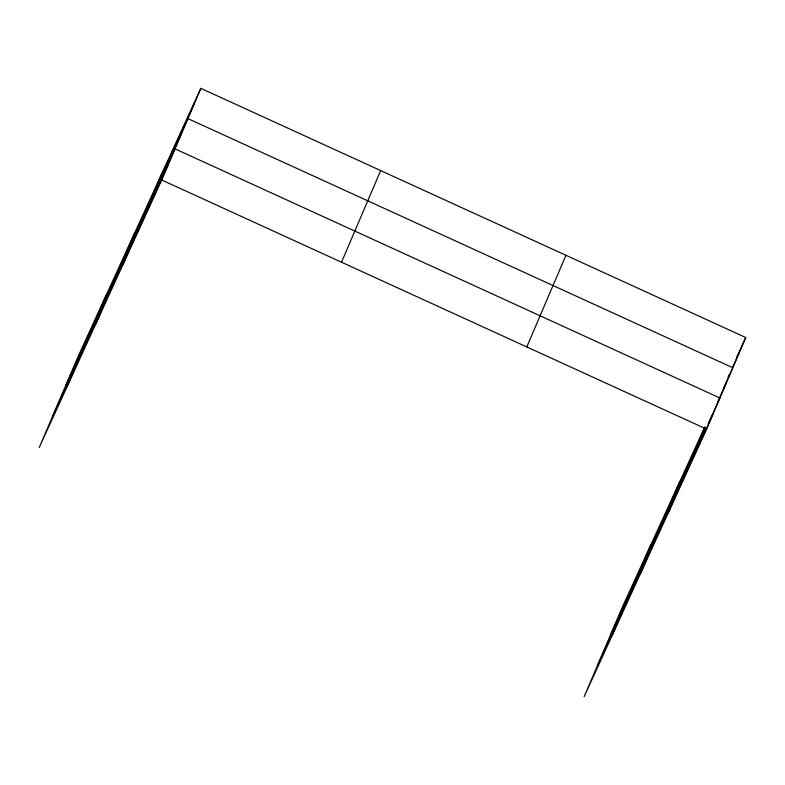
<?xml version="1.0" encoding="UTF-8"?>
<svg xmlns="http://www.w3.org/2000/svg" width="785" height="785" viewBox="0 0 785 785"><rect width="100%" height="100%" fill="white"/><g stroke="black" fill="none" stroke-linecap="round" stroke-linejoin="round"><path stroke-width="1.18" d="M66.951 386.985L106.093 295.337M95.485 324.647L134.627 232.998M123.186 264.143L162.328 172.494M200.852 88.352L78.392 355.84L39.25 447.479L161.71 180L200.852 88.352L745.75 337.521L706.608 429.159L584.148 696.648L623.29 604.999L704.714 427.158M341.524 262.229L380.666 170.581M526.794 346.941L565.936 255.292M611.849 636.144L650.991 544.496M640.383 573.806L679.525 482.157M668.084 513.302L704.92 427.06M155.872 187.615L194.395 103.473M65.479 386.083L187.939 118.604L732.837 367.763L723.201 388.791M142.958 217.857L181.482 133.725M52.556 416.325L175.016 148.846L719.914 398.005L708.256 423.468M129.849 248.56L168.363 164.428M736.624 357.44L745.75 337.521M700.769 436.774L704.822 427.923M728.137 376.996L729.157 374.779M732.699 367.027L739.293 352.642M610.367 635.242L705.46 427.54M687.856 467.016L705.597 428.276M717.755 401.704L726.37 382.884M597.454 665.484L706.235 427.894M674.737 497.719L713.261 413.587M161.71 180L706.608 429.159"/></g></svg>
